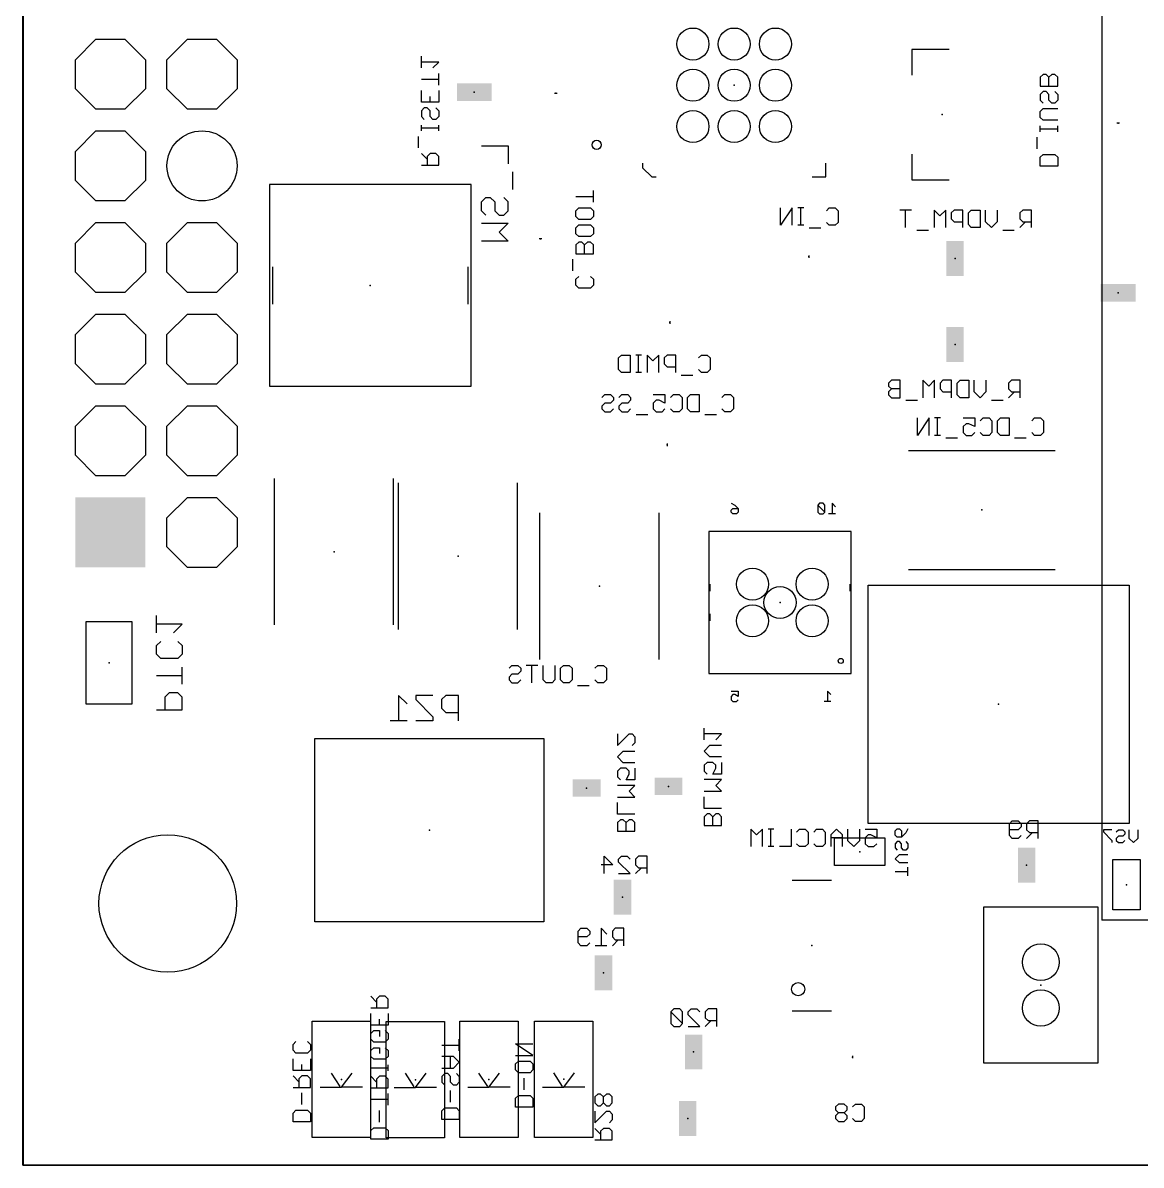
# Model space of a CAD drawing. Extents: x -57.1 to 14, y -1.3 to 47.3.
# Drawn here: x -57.15 to -32.75, y -1.27 to 23.66 of the extents above; entities that cross this region are included whole.
import ezdxf

# ---------------------------------------------------------------- set-up
doc = ezdxf.new("R2010")
doc.units = 0
for name, color, linetype in [('17', 82, 'CONTINUOUS'), ('20', 7, 'CONTINUOUS'), ('21', 53, 'CONTINUOUS'), ('22', 53, 'CONTINUOUS'), ('24', 7, 'CONTINUOUS'), ('26', 253, 'CONTINUOUS')]:
    doc.layers.add(name, color=color, linetype=linetype)

# ---------------------------------------------------------------- blocks, each defined once
blk = doc.blocks.new('RECT')
blk.add_solid([(-0.5, -0.5), (0.5, -0.5), (-0.5, 0.5), (0.5, 0.5)])
blk = doc.blocks.new('ROUNDP')
blk.add_circle((0, 0), 0.5)
blk = doc.blocks.new('OCTAGONP')
blk.add_lwpolyline([(-0.5, -0.2071), (-0.5, 0.2071), (-0.2071, 0.5), (0.2071, 0.5), (0.5, 0.2071), (0.5, -0.2071), (0.2071, -0.5), (-0.2071, -0.5)], close=True)
blk = doc.blocks.new('SQUAREP')
blk.add_solid([(-0.5, -0.5), (0.5, -0.5), (-0.5, 0.5), (0.5, 0.5)])

msp = doc.modelspace()

# ---------------------------------------------------------------- linework, layer by layer
at = {"layer": '20'}
for q in [(-57.15, 44.45), (13.97, -1.27)]:
    msp.add_line((-57.15, -1.27), q, dxfattribs=at)
for centre, radius in [((-53.99, 4.44), 1.5), ((-34.94, 3.16), 0.4), ((-34.94, 2.16), 0.4)]:
    msp.add_circle(centre, radius, dxfattribs=at)
at = {"layer": '21'}
for p, q in [((-57.14, 44.44), (-57.14, -1.26)), ((-33.61, 24.08), (-33.61, 4.08)), ((-17.61, 4.08), (-33.61, 4.08)), ((-57.14, -1.26), (13.96, -1.26))]:
    msp.add_line(p, q, dxfattribs=at)
at = {"layer": '22'}
for p, q in [((-36.9376, 23.0824), (-37.7504, 23.0824)), ((-37.7504, 23.0824), (-37.7504, 22.5236)), ((-45.5479, 22.13), (-45.4921, 22.13)), ((-33.2221, 21.47), (-33.2779, 21.47)), ((-37.7504, 20.7964), (-37.7504, 20.2376)), ((-43.63, 20.6), (-43.63, 20.5)), ((-43.63, 20.5), (-43.43, 20.3)), ((-39.63, 20.3), (-39.63, 20.6)), ((-43.43, 20.3), (-43.33, 20.3)), ((-39.93, 20.3), (-39.63, 20.3)), ((-37.7504, 20.2376), (-36.9376, 20.2376)), ((-45.8301, 18.951), (-45.8859, 18.951)), ((-40, 18.5879), (-40, 18.5321)), ((-51.7026, 18.3384), (-51.7026, 17.5256)), ((-47.4354, 17.5256), (-47.4354, 18.3384)), ((-43.034, 17.1519), (-43.034, 17.0961)), ((-43.09, 14.4779), (-43.09, 14.4221)), ((-37.83, 14.33), (-34.63, 14.33)), ((-51.66, 10.52), (-51.66, 13.72)), ((-49.06, 10.52), (-49.06, 13.72)), ((-48.955, 10.42), (-48.955, 13.62)), ((-46.355, 10.42), (-46.355, 13.62)), ((-45.87, 9.77), (-45.87, 12.97)), ((-43.27, 9.77), (-43.27, 12.97)), ((-42.18, 12.56), (-42.18, 9.46)), ((-39.08, 12.56), (-42.18, 12.56)), ((-39.08, 9.46), (-39.08, 12.56)), ((-37.83, 11.73), (-34.63, 11.73)), ((-42.155, 11.26), (-42.155, 11.41)), ((-39.105, 11.41), (-39.105, 11.26)), ((-38.71, 6.19), (-38.71, 11.39)), ((-38.71, 11.39), (-33.01, 11.39)), ((-33.01, 11.39), (-33.01, 6.19)), ((-54.2356, 10.3513), (-54.2356, 10.7242)), ((-42.155, 10.61), (-42.155, 10.76)), ((-55.77, 8.794), (-55.77, 10.594)), ((-55.77, 10.594), (-54.77, 10.594)), ((-54.77, 10.594), (-54.77, 8.794)), ((-53.6763, 10.5378), (-54.2356, 10.5378)), ((-53.8628, 10.3513), (-53.6763, 10.5378)), ((-54.2356, 10.0697), (-54.1424, 10.1629)), ((-54.2356, 9.8832), (-54.2356, 10.0697)), ((-53.7695, 10.1629), (-53.6763, 10.0697)), ((-53.6763, 10.0697), (-53.6763, 9.8832)), ((-54.1424, 9.79), (-54.2356, 9.8832)), ((-53.7695, 9.79), (-54.1424, 9.79)), ((-53.6763, 9.8832), (-53.7695, 9.79)), ((-53.6763, 9.2287), (-53.6763, 9.6016)), ((-54.2356, 9.4151), (-53.6763, 9.4151)), ((-42.18, 9.46), (-39.08, 9.46)), ((-53.956, 9.0403), (-54.0492, 8.947)), ((-53.7695, 9.0403), (-53.956, 9.0403)), ((-53.6763, 8.947), (-53.7695, 9.0403)), ((-48.765, 8.7973), (-48.9514, 8.9837)), ((-48.9514, 8.9837), (-48.9514, 8.4244)), ((-48.2037, 8.9837), (-48.5766, 8.9837)), ((-48.5766, 8.9837), (-48.5766, 8.8905)), ((-47.922, 8.9837), (-48.0153, 8.8905)), ((-47.6424, 8.9837), (-47.922, 8.9837)), ((-47.6424, 8.4244), (-47.6424, 8.9837)), ((-54.77, 8.794), (-55.77, 8.794)), ((-54.0492, 8.947), (-54.0492, 8.6674)), ((-53.6763, 8.6674), (-53.6763, 8.947)), ((-48.5766, 8.8905), (-48.2037, 8.5176)), ((-48.0153, 8.8905), (-48.0153, 8.704)), ((-54.2356, 8.6674), (-53.6763, 8.6674)), ((-48.2037, 8.5176), (-48.2037, 8.4244)), ((-48.0153, 8.704), (-47.922, 8.6108)), ((-47.922, 8.6108), (-47.6424, 8.6108)), ((-48.765, 8.4244), (-49.1379, 8.4244)), ((-48.2037, 8.4244), (-48.5766, 8.4244)), ((-50.781, 4.043), (-50.781, 8.043)), ((-50.781, 8.043), (-45.781, 8.043)), ((-45.781, 8.043), (-45.781, 4.043)), ((-33.01, 6.19), (-38.71, 6.19)), ((-39.442, 5.272), (-39.442, 5.872)), ((-39.442, 5.872), (-38.342, 5.872)), ((-38.342, 5.872), (-38.342, 5.272)), ((-38.342, 5.272), (-39.442, 5.272)), ((-33.37, 5.4), (-32.77, 5.4)), ((-33.37, 4.3), (-33.37, 5.4)), ((-32.77, 5.4), (-32.77, 4.3)), ((-39.5046, 4.9444), (-40.3634, 4.9444)), ((-33.69, 4.36), (-36.19, 4.36)), ((-36.19, 4.36), (-36.19, 0.96)), ((-33.69, 0.96), (-33.69, 4.36)), ((-32.77, 4.3), (-33.37, 4.3)), ((-45.781, 4.043), (-50.781, 4.043)), ((-40.3634, 2.0996), (-39.5046, 2.0996)), ((-50.835, -0.67), (-50.835, 1.87)), ((-50.835, 1.87), (-49.565, 1.87)), ((-49.565, 1.87), (-49.565, -0.67)), ((-49.22, -0.675), (-49.22, 1.865)), ((-49.22, 1.865), (-47.95, 1.865)), ((-47.95, 1.865), (-47.95, -0.675)), ((-47.616, -0.669), (-47.616, 1.871)), ((-47.616, 1.871), (-46.346, 1.871)), ((-46.346, 1.871), (-46.346, -0.669)), ((-45.985, -0.666), (-45.985, 1.874)), ((-45.985, 1.874), (-44.715, 1.874)), ((-44.715, 1.874), (-44.715, -0.666)), ((-39.05, 1.1179), (-39.05, 1.0621)), ((-36.19, 0.96), (-33.69, 0.96)), ((-50.2254, 0.4454), (-50.4184, 0.74)), ((-50.2, 0.43), (-49.9662, 0.74)), ((-48.6104, 0.4404), (-48.8034, 0.735)), ((-48.585, 0.425), (-48.3512, 0.735)), ((-47.0064, 0.4464), (-47.1994, 0.741)), ((-46.981, 0.431), (-46.7472, 0.741)), ((-45.3754, 0.4494), (-45.5684, 0.744)), ((-45.35, 0.434), (-45.1162, 0.744)), ((-50.66, 0.43), (-50.2, 0.43)), ((-49.74, 0.43), (-50.2, 0.43)), ((-49.045, 0.425), (-48.585, 0.425)), ((-48.125, 0.425), (-48.585, 0.425)), ((-47.441, 0.431), (-46.981, 0.431)), ((-46.521, 0.431), (-46.981, 0.431)), ((-45.81, 0.434), (-45.35, 0.434)), ((-44.89, 0.434), (-45.35, 0.434)), ((-49.565, -0.67), (-50.835, -0.67)), ((-47.95, -0.675), (-49.22, -0.675)), ((-46.346, -0.669), (-47.616, -0.669)), ((-44.715, -0.666), (-45.985, -0.666))]:
    msp.add_line(p, q, dxfattribs=at)
for centre, radius in [((-44.63, 21), 0.1), ((-39.305, 9.735), 0.0559), ((-40.234, 2.572), 0.1436)]:
    msp.add_circle(centre, radius, dxfattribs=at)
at = {"layer": '24'}
for p in [(-41.63, 22.3), (-47.3, 22.15), (-45.52, 22.13), (-37.09, 21.66), (-33.25, 21.47), (-45.858, 18.951), (-40, 18.56), (-36.81, 18.52), (-49.569, 17.932), (-33.25, 17.77), (-43.034, 17.124), (-36.81, 16.64), (-43.09, 14.45), (-36.23, 13.03), (-50.36, 12.12), (-47.655, 12.02), (-44.57, 11.37), (-40.63, 11.01), (-55.27, 9.694), (-35.86, 8.79), (-43.063, 6.996), (-44.851, 6.96), (-48.281, 6.043), (-38.892, 5.572), (-35.25, 5.28), (-33.07, 4.85), (-44.066, 4.578), (-39.934, 3.522), (-44.482, 2.927), (-34.94, 2.66), (-42.516, 1.2), (-39.05, 1.09), (-50.2, 0.6), (-48.585, 0.595), (-46.981, 0.601), (-45.35, 0.604), (-42.644, -0.25)]:
    msp.add_point(p, dxfattribs=at)
at = {"layer": '26'}
for p, q in [((-48.4557, 22.6775), (-48.4557, 22.9317)), ((-48.0744, 22.8046), (-48.4557, 22.8046)), ((-48.2015, 22.6775), (-48.0744, 22.8046)), ((-48.0744, 22.3033), (-48.0744, 22.5575)), ((-34.8887, 22.5382), (-34.9523, 22.4747)), ((-34.9523, 22.4747), (-34.9523, 22.284)), ((-34.8252, 22.5382), (-34.8887, 22.5382)), ((-34.7616, 22.4747), (-34.8252, 22.5382)), ((-34.6981, 22.5382), (-34.7616, 22.4747)), ((-34.7616, 22.284), (-34.7616, 22.4747)), ((-34.6345, 22.5382), (-34.6981, 22.5382)), ((-34.571, 22.4747), (-34.6345, 22.5382)), ((-34.571, 22.284), (-34.571, 22.4747)), ((-48.4557, 22.4304), (-48.0744, 22.4304)), ((-34.9523, 22.284), (-34.571, 22.284)), ((-48.4557, 21.9291), (-48.4557, 22.1833)), ((-48.265, 21.9291), (-48.265, 22.0562)), ((-48.0744, 22.1833), (-48.0744, 21.9291)), ((-34.8887, 22.164), (-34.9523, 22.1005)), ((-34.9523, 22.1005), (-34.9523, 21.9733)), ((-34.9523, 21.9733), (-34.8887, 21.9098)), ((-34.8252, 22.164), (-34.8887, 22.164)), ((-34.7616, 22.1005), (-34.8252, 22.164)), ((-34.7616, 21.9733), (-34.7616, 22.1005)), ((-34.6981, 21.9098), (-34.7616, 21.9733)), ((-34.6345, 22.164), (-34.571, 22.1005)), ((-34.571, 21.9733), (-34.6345, 21.9098)), ((-34.571, 22.1005), (-34.571, 21.9733)), ((-48.0744, 21.9291), (-48.4557, 21.9291)), ((-48.3921, 21.8091), (-48.4557, 21.7455)), ((-48.4557, 21.7455), (-48.4557, 21.6184)), ((-48.3286, 21.8091), (-48.3921, 21.8091)), ((-48.265, 21.7455), (-48.3286, 21.8091)), ((-48.265, 21.6184), (-48.265, 21.7455)), ((-48.1379, 21.8091), (-48.0744, 21.7455)), ((-48.0744, 21.7455), (-48.0744, 21.6184)), ((-34.9523, 21.7262), (-34.8887, 21.7898)), ((-34.9523, 21.5991), (-34.9523, 21.7262)), ((-34.8887, 21.7898), (-34.571, 21.7898)), ((-34.6345, 21.9098), (-34.6981, 21.9098)), ((-48.4557, 21.6184), (-48.3921, 21.5549)), ((-48.2015, 21.5549), (-48.265, 21.6184)), ((-48.1379, 21.5549), (-48.2015, 21.5549)), ((-48.0744, 21.6184), (-48.1379, 21.5549)), ((-34.8887, 21.5356), (-34.9523, 21.5991)), ((-34.571, 21.5356), (-34.8887, 21.5356)), ((-48.4557, 21.3054), (-48.4557, 21.4325)), ((-48.4557, 21.3689), (-48.0744, 21.3689)), ((-48.0744, 21.3054), (-48.0744, 21.4325)), ((-34.9523, 21.2861), (-34.9523, 21.4132)), ((-34.9523, 21.3497), (-34.571, 21.3497)), ((-34.571, 21.2861), (-34.571, 21.4132)), ((-48.5193, 20.9312), (-48.5193, 21.1854)), ((-47.1464, 20.9745), (-46.5617, 20.9745)), ((-46.5617, 20.9745), (-46.5617, 20.5847)), ((-35.0159, 20.9119), (-35.0159, 21.1661)), ((-48.3286, 20.6841), (-48.4557, 20.8112)), ((-48.265, 20.8112), (-48.3286, 20.7476)), ((-48.3286, 20.7476), (-48.3286, 20.557)), ((-48.1379, 20.8112), (-48.265, 20.8112)), ((-48.0744, 20.7476), (-48.1379, 20.8112)), ((-48.0744, 20.557), (-48.0744, 20.7476)), ((-34.9523, 20.7284), (-34.8887, 20.7919)), ((-34.9523, 20.5377), (-34.9523, 20.7284)), ((-34.8887, 20.7919), (-34.6345, 20.7919)), ((-34.6345, 20.7919), (-34.571, 20.7284)), ((-34.571, 20.7284), (-34.571, 20.5377)), ((-48.4557, 20.557), (-48.0744, 20.557)), ((-34.571, 20.5377), (-34.9523, 20.5377)), ((-46.4643, 20.4132), (-46.4643, 20.0234)), ((-47.369, 20.132), (-51.769, 20.132)), ((-51.769, 20.132), (-51.769, 15.732)), ((-47.369, 15.732), (-47.369, 20.132)), ((-44.702, 19.7457), (-44.702, 19.9999)), ((-47.1464, 19.7544), (-47.0489, 19.8519)), ((-47.1464, 19.5595), (-47.1464, 19.7544)), ((-47.0489, 19.8519), (-46.9515, 19.8519)), ((-46.9515, 19.8519), (-46.854, 19.7544)), ((-46.854, 19.7544), (-46.854, 19.5595)), ((-46.5617, 19.7544), (-46.6591, 19.8519)), ((-46.5617, 19.5595), (-46.5617, 19.7544)), ((-45.0833, 19.8728), (-44.702, 19.8728)), ((-47.0489, 19.4621), (-47.1464, 19.5595)), ((-46.854, 19.5595), (-46.7566, 19.4621)), ((-46.7566, 19.4621), (-46.6591, 19.4621)), ((-46.6591, 19.4621), (-46.5617, 19.5595)), ((-45.0833, 19.5622), (-45.0197, 19.6257)), ((-45.0833, 19.4351), (-45.0833, 19.5622)), ((-45.0197, 19.6257), (-44.7655, 19.6257)), ((-44.7655, 19.6257), (-44.702, 19.5622)), ((-44.702, 19.5622), (-44.702, 19.4351)), ((-40.3616, 19.626), (-40.6158, 19.2447)), ((-40.6158, 19.2447), (-40.6158, 19.626)), ((-40.3616, 19.2447), (-40.3616, 19.626)), ((-40.1121, 19.626), (-40.2392, 19.626)), ((-40.1757, 19.2447), (-40.1757, 19.626)), ((-39.6179, 19.5625), (-39.5544, 19.626)), ((-39.5544, 19.626), (-39.4273, 19.626)), ((-39.4273, 19.626), (-39.3637, 19.5625)), ((-39.3637, 19.5625), (-39.3637, 19.3083)), ((-37.7631, 19.576), (-38.0174, 19.576)), ((-37.8903, 19.1947), (-37.8903, 19.576)), ((-37.1418, 19.4489), (-37.2689, 19.576)), ((-37.2689, 19.576), (-37.2689, 19.1947)), ((-37.0147, 19.576), (-37.1418, 19.4489)), ((-37.0147, 19.1947), (-37.0147, 19.576)), ((-36.8312, 19.576), (-36.8947, 19.5125)), ((-36.8947, 19.5125), (-36.8947, 19.3854)), ((-36.6405, 19.576), (-36.8312, 19.576)), ((-36.6405, 19.1947), (-36.6405, 19.576)), ((-36.5205, 19.5125), (-36.457, 19.576)), ((-36.5205, 19.2583), (-36.5205, 19.5125)), ((-36.457, 19.576), (-36.2663, 19.576)), ((-36.2663, 19.576), (-36.2663, 19.1947)), ((-36.1463, 19.3218), (-36.1463, 19.576)), ((-35.8921, 19.576), (-35.8921, 19.3218)), ((-35.3344, 19.576), (-35.3979, 19.5125)), ((-35.3979, 19.5125), (-35.3979, 19.3854)), ((-35.1437, 19.576), (-35.3344, 19.576)), ((-35.1437, 19.1947), (-35.1437, 19.576)), ((-47.1464, 19.2906), (-46.5617, 19.2906)), ((-46.5617, 19.2906), (-46.7566, 19.0957)), ((-45.0197, 19.3715), (-45.0833, 19.4351)), ((-45.0833, 19.188), (-45.0197, 19.2515)), ((-44.7655, 19.3715), (-45.0197, 19.3715)), ((-45.0197, 19.2515), (-44.7655, 19.2515)), ((-44.702, 19.4351), (-44.7655, 19.3715)), ((-44.7655, 19.2515), (-44.702, 19.188)), ((-40.1121, 19.2447), (-40.2392, 19.2447)), ((-39.5544, 19.2447), (-39.6179, 19.3083)), ((-39.4273, 19.2447), (-39.5544, 19.2447)), ((-39.3637, 19.3083), (-39.4273, 19.2447)), ((-36.8947, 19.3854), (-36.8312, 19.3218)), ((-36.8312, 19.3218), (-36.6405, 19.3218)), ((-36.457, 19.1947), (-36.5205, 19.2583)), ((-36.0192, 19.1947), (-36.1463, 19.3218)), ((-35.8921, 19.3218), (-36.0192, 19.1947)), ((-35.3979, 19.3854), (-35.3344, 19.3218)), ((-35.2708, 19.3218), (-35.3979, 19.1947)), ((-35.3344, 19.3218), (-35.1437, 19.3218)), ((-46.7566, 19.0957), (-46.5617, 18.9008)), ((-45.0833, 19.0609), (-45.0833, 19.188)), ((-45.0197, 18.9973), (-45.0833, 19.0609)), ((-44.7655, 18.9973), (-45.0197, 18.9973)), ((-44.702, 19.0609), (-44.7655, 18.9973)), ((-44.702, 19.188), (-44.702, 19.0609)), ((-39.7379, 19.1811), (-39.9921, 19.1811)), ((-37.3889, 19.1311), (-37.6432, 19.1311)), ((-36.2663, 19.1947), (-36.457, 19.1947)), ((-35.5179, 19.1311), (-35.7721, 19.1311)), ((-46.5617, 18.9008), (-47.1464, 18.9008)), ((-45.0197, 18.8773), (-45.0833, 18.8138)), ((-45.0833, 18.8138), (-45.0833, 18.6231)), ((-44.9562, 18.8773), (-45.0197, 18.8773)), ((-44.8926, 18.8138), (-44.9562, 18.8773)), ((-44.8291, 18.8773), (-44.8926, 18.8138)), ((-44.8926, 18.6231), (-44.8926, 18.8138)), ((-44.7655, 18.8773), (-44.8291, 18.8773)), ((-44.702, 18.8138), (-44.7655, 18.8773)), ((-44.702, 18.6231), (-44.702, 18.8138)), ((-45.1469, 18.2489), (-45.1469, 18.5031)), ((-45.0833, 18.6231), (-44.702, 18.6231)), ((-45.0833, 18.0654), (-45.0197, 18.1289)), ((-45.0833, 17.9383), (-45.0833, 18.0654)), ((-44.7655, 18.1289), (-44.702, 18.0654)), ((-44.702, 18.0654), (-44.702, 17.9383)), ((-45.0197, 17.8747), (-45.0833, 17.9383)), ((-44.7655, 17.8747), (-45.0197, 17.8747)), ((-44.702, 17.9383), (-44.7655, 17.8747)), ((-44.1552, 16.3475), (-44.0917, 16.411)), ((-44.1552, 16.0933), (-44.1552, 16.3475)), ((-44.0917, 16.411), (-43.901, 16.411)), ((-43.901, 16.411), (-43.901, 16.0297)), ((-43.6515, 16.411), (-43.7786, 16.411)), ((-43.7151, 16.0297), (-43.7151, 16.411)), ((-43.4044, 16.2839), (-43.5315, 16.411)), ((-43.5315, 16.411), (-43.5315, 16.0297)), ((-43.2773, 16.411), (-43.4044, 16.2839)), ((-43.2773, 16.0297), (-43.2773, 16.411)), ((-43.0938, 16.411), (-43.1573, 16.3475)), ((-43.1573, 16.3475), (-43.1573, 16.2204)), ((-43.1573, 16.2204), (-43.0938, 16.1568)), ((-42.9031, 16.411), (-43.0938, 16.411)), ((-42.9031, 16.0297), (-42.9031, 16.411)), ((-42.4089, 16.3475), (-42.3454, 16.411)), ((-42.3454, 16.411), (-42.2183, 16.411)), ((-42.2183, 16.411), (-42.1547, 16.3475)), ((-42.1547, 16.3475), (-42.1547, 16.0933)), ((-44.0917, 16.0297), (-44.1552, 16.0933)), ((-43.901, 16.0297), (-44.0917, 16.0297)), ((-43.6515, 16.0297), (-43.7786, 16.0297)), ((-43.0938, 16.1568), (-42.9031, 16.1568)), ((-42.5289, 15.9661), (-42.7831, 15.9661)), ((-42.3454, 16.0297), (-42.4089, 16.0933)), ((-42.2183, 16.0297), (-42.3454, 16.0297)), ((-42.1547, 16.0933), (-42.2183, 16.0297)), ((-51.769, 15.732), (-47.369, 15.732)), ((-38.1981, 15.8616), (-38.2617, 15.7981)), ((-38.2617, 15.7981), (-38.2617, 15.7345)), ((-38.2617, 15.7345), (-38.1981, 15.671)), ((-38.0075, 15.8616), (-38.1981, 15.8616)), ((-38.0075, 15.4803), (-38.0075, 15.8616)), ((-37.3862, 15.7345), (-37.5133, 15.8616)), ((-37.5133, 15.8616), (-37.5133, 15.4803)), ((-37.2591, 15.8616), (-37.3862, 15.7345)), ((-37.2591, 15.4803), (-37.2591, 15.8616)), ((-37.0755, 15.8616), (-37.1391, 15.7981)), ((-37.1391, 15.7981), (-37.1391, 15.671)), ((-36.8849, 15.8616), (-37.0755, 15.8616)), ((-36.8849, 15.4803), (-36.8849, 15.8616)), ((-36.7649, 15.7981), (-36.7013, 15.8616)), ((-36.7649, 15.5439), (-36.7649, 15.7981)), ((-36.7013, 15.8616), (-36.5107, 15.8616)), ((-36.5107, 15.8616), (-36.5107, 15.4803)), ((-36.3907, 15.6074), (-36.3907, 15.8616)), ((-36.1365, 15.8616), (-36.1365, 15.6074)), ((-35.5787, 15.8616), (-35.6423, 15.7981)), ((-35.6423, 15.7981), (-35.6423, 15.671)), ((-35.388, 15.8616), (-35.5787, 15.8616)), ((-35.388, 15.4803), (-35.388, 15.8616)), ((-44.5174, 15.4885), (-44.4538, 15.552)), ((-44.4538, 15.552), (-44.3267, 15.552)), ((-44.3267, 15.552), (-44.2631, 15.4885)), ((-44.2631, 15.4885), (-44.2631, 15.4249)), ((-44.1432, 15.4885), (-44.0796, 15.552)), ((-44.0796, 15.552), (-43.9525, 15.552)), ((-43.9525, 15.552), (-43.8889, 15.4885)), ((-43.8889, 15.4885), (-43.8889, 15.4249)), ((-43.3947, 15.552), (-43.1405, 15.552)), ((-43.1405, 15.552), (-43.1405, 15.3614)), ((-43.0205, 15.4885), (-42.957, 15.552)), ((-42.957, 15.552), (-42.8299, 15.552)), ((-42.8299, 15.552), (-42.7663, 15.4885)), ((-42.7663, 15.4885), (-42.7663, 15.2343)), ((-42.6463, 15.4885), (-42.5828, 15.552)), ((-42.6463, 15.2343), (-42.6463, 15.4885)), ((-42.5828, 15.552), (-42.3921, 15.552)), ((-42.3921, 15.552), (-42.3921, 15.1707)), ((-41.8979, 15.4885), (-41.8344, 15.552)), ((-41.8344, 15.552), (-41.7073, 15.552)), ((-41.7073, 15.552), (-41.6437, 15.4885)), ((-41.6437, 15.4885), (-41.6437, 15.2343)), ((-38.1981, 15.671), (-38.2617, 15.6074)), ((-38.2617, 15.6074), (-38.2617, 15.5439)), ((-38.2617, 15.5439), (-38.1981, 15.4803)), ((-38.0075, 15.671), (-38.1981, 15.671)), ((-38.1981, 15.4803), (-38.0075, 15.4803)), ((-37.1391, 15.671), (-37.0755, 15.6074)), ((-37.0755, 15.6074), (-36.8849, 15.6074)), ((-36.7013, 15.4803), (-36.7649, 15.5439)), ((-36.5107, 15.4803), (-36.7013, 15.4803)), ((-36.2636, 15.4803), (-36.3907, 15.6074)), ((-36.1365, 15.6074), (-36.2636, 15.4803)), ((-35.6423, 15.671), (-35.5787, 15.6074)), ((-35.5151, 15.6074), (-35.6423, 15.4803)), ((-35.5787, 15.6074), (-35.388, 15.6074)), ((-44.4538, 15.3614), (-44.5174, 15.2978)), ((-44.5174, 15.2978), (-44.5174, 15.2343)), ((-44.5174, 15.2343), (-44.4538, 15.1707)), ((-44.3267, 15.3614), (-44.4538, 15.3614)), ((-44.2631, 15.4249), (-44.3267, 15.3614)), ((-44.3267, 15.1707), (-44.2631, 15.2343)), ((-44.0796, 15.3614), (-44.1432, 15.2978)), ((-44.1432, 15.2978), (-44.1432, 15.2343)), ((-44.1432, 15.2343), (-44.0796, 15.1707)), ((-43.9525, 15.3614), (-44.0796, 15.3614)), ((-43.8889, 15.4249), (-43.9525, 15.3614)), ((-43.9525, 15.1707), (-43.8889, 15.2343)), ((-43.3312, 15.4249), (-43.3947, 15.3614)), ((-43.3947, 15.3614), (-43.3947, 15.2343)), ((-43.3947, 15.2343), (-43.3312, 15.1707)), ((-43.2676, 15.4249), (-43.3312, 15.4249)), ((-43.1405, 15.3614), (-43.2676, 15.4249)), ((-43.2041, 15.1707), (-43.1405, 15.2343)), ((-42.957, 15.1707), (-43.0205, 15.2343)), ((-42.7663, 15.2343), (-42.8299, 15.1707)), ((-42.5828, 15.1707), (-42.6463, 15.2343)), ((-41.8344, 15.1707), (-41.8979, 15.2343)), ((-41.6437, 15.2343), (-41.7073, 15.1707)), ((-37.6333, 15.4167), (-37.8875, 15.4167)), ((-35.7622, 15.4167), (-36.0165, 15.4167)), ((-44.4538, 15.1707), (-44.3267, 15.1707)), ((-44.0796, 15.1707), (-43.9525, 15.1707)), ((-43.5147, 15.1071), (-43.7689, 15.1071)), ((-43.3312, 15.1707), (-43.2041, 15.1707)), ((-42.8299, 15.1707), (-42.957, 15.1707)), ((-42.3921, 15.1707), (-42.5828, 15.1707)), ((-42.0179, 15.1071), (-42.2721, 15.1071)), ((-41.7073, 15.1707), (-41.8344, 15.1707)), ((-37.3785, 15.0396), (-37.6327, 14.6583)), ((-37.6327, 14.6583), (-37.6327, 15.0396)), ((-37.3785, 14.6583), (-37.3785, 15.0396)), ((-37.129, 15.0396), (-37.2561, 15.0396)), ((-37.1926, 14.6583), (-37.1926, 15.0396)), ((-36.6348, 15.0396), (-36.3806, 15.0396)), ((-36.3806, 15.0396), (-36.3806, 14.849)), ((-36.2606, 14.9761), (-36.1971, 15.0396)), ((-36.1971, 15.0396), (-36.0699, 15.0396)), ((-36.0699, 15.0396), (-36.0064, 14.9761)), ((-36.0064, 14.9761), (-36.0064, 14.7219)), ((-35.8864, 14.9761), (-35.8229, 15.0396)), ((-35.8864, 14.7219), (-35.8864, 14.9761)), ((-35.8229, 15.0396), (-35.6322, 15.0396)), ((-35.6322, 15.0396), (-35.6322, 14.6583)), ((-35.138, 14.9761), (-35.0744, 15.0396)), ((-35.0744, 15.0396), (-34.9473, 15.0396)), ((-34.9473, 15.0396), (-34.8838, 14.9761)), ((-34.8838, 14.9761), (-34.8838, 14.7219)), ((-36.5713, 14.9125), (-36.6348, 14.849)), ((-36.6348, 14.849), (-36.6348, 14.7219)), ((-36.6348, 14.7219), (-36.5713, 14.6583)), ((-36.5077, 14.9125), (-36.5713, 14.9125)), ((-36.3806, 14.849), (-36.5077, 14.9125)), ((-36.4442, 14.6583), (-36.3806, 14.7219)), ((-36.1971, 14.6583), (-36.2606, 14.7219)), ((-36.0064, 14.7219), (-36.0699, 14.6583)), ((-35.8229, 14.6583), (-35.8864, 14.7219)), ((-35.0744, 14.6583), (-35.138, 14.7219)), ((-34.8838, 14.7219), (-34.9473, 14.6583)), ((-37.129, 14.6583), (-37.2561, 14.6583)), ((-36.7548, 14.5947), (-37.009, 14.5947)), ((-36.5713, 14.6583), (-36.4442, 14.6583)), ((-36.0699, 14.6583), (-36.1971, 14.6583)), ((-35.6322, 14.6583), (-35.8229, 14.6583)), ((-35.258, 14.5947), (-35.5122, 14.5947)), ((-34.9473, 14.6583), (-35.0744, 14.6583)), ((-41.6952, 13.1765), (-41.619, 13.1384)), ((-41.6952, 13.024), (-41.6571, 13.0621)), ((-41.6952, 12.9858), (-41.6952, 13.024)), ((-41.6571, 12.9477), (-41.6952, 12.9858)), ((-41.6571, 13.0621), (-41.5427, 13.0621)), ((-41.619, 13.1384), (-41.5427, 13.0621)), ((-41.5427, 12.9858), (-41.5808, 12.9477)), ((-41.5427, 13.0621), (-41.5427, 12.9858)), ((-39.766, 13.1765), (-39.8041, 13.1384)), ((-39.8041, 13.1384), (-39.8041, 12.9858)), ((-39.6516, 12.9858), (-39.8041, 13.1384)), ((-39.8041, 12.9858), (-39.766, 12.9477)), ((-39.6897, 13.1765), (-39.766, 13.1765)), ((-39.6516, 13.1384), (-39.6897, 13.1765)), ((-39.6897, 12.9477), (-39.6516, 12.9858)), ((-39.6516, 12.9858), (-39.6516, 13.1384)), ((-39.4177, 13.1002), (-39.494, 13.1765)), ((-39.494, 13.1765), (-39.494, 12.9477)), ((-41.5808, 12.9477), (-41.6571, 12.9477)), ((-39.766, 12.9477), (-39.6897, 12.9477)), ((-39.4177, 12.9477), (-39.5702, 12.9477)), ((-46.5427, 9.5741), (-46.4791, 9.6376)), ((-46.4791, 9.6376), (-46.352, 9.6376)), ((-46.352, 9.6376), (-46.2885, 9.5741)), ((-46.2885, 9.5105), (-46.352, 9.447)), ((-46.2885, 9.5741), (-46.2885, 9.5105)), ((-45.9143, 9.6376), (-46.1685, 9.6376)), ((-46.0414, 9.2563), (-46.0414, 9.6376)), ((-45.7943, 9.3199), (-45.7943, 9.6376)), ((-45.5401, 9.6376), (-45.5401, 9.3199)), ((-45.4201, 9.5741), (-45.3565, 9.6376)), ((-45.4201, 9.3199), (-45.4201, 9.5741)), ((-45.3565, 9.6376), (-45.2294, 9.6376)), ((-45.2294, 9.6376), (-45.1659, 9.5741)), ((-45.1659, 9.5741), (-45.1659, 9.3199)), ((-44.6717, 9.5741), (-44.6081, 9.6376)), ((-44.6081, 9.6376), (-44.481, 9.6376)), ((-44.481, 9.6376), (-44.4175, 9.5741)), ((-44.4175, 9.5741), (-44.4175, 9.3199)), ((-46.4791, 9.447), (-46.5427, 9.3834)), ((-46.5427, 9.3834), (-46.5427, 9.3199)), ((-46.5427, 9.3199), (-46.4791, 9.2563)), ((-46.352, 9.447), (-46.4791, 9.447)), ((-46.4791, 9.2563), (-46.352, 9.2563)), ((-46.352, 9.2563), (-46.2885, 9.3199)), ((-45.7307, 9.2563), (-45.7943, 9.3199)), ((-45.6036, 9.2563), (-45.7307, 9.2563)), ((-45.5401, 9.3199), (-45.6036, 9.2563)), ((-45.3565, 9.2563), (-45.4201, 9.3199)), ((-45.2294, 9.2563), (-45.3565, 9.2563)), ((-45.1659, 9.3199), (-45.2294, 9.2563)), ((-44.6081, 9.2563), (-44.6717, 9.3199)), ((-44.481, 9.2563), (-44.6081, 9.2563)), ((-44.4175, 9.3199), (-44.481, 9.2563)), ((-44.7917, 9.1927), (-45.0459, 9.1927)), ((-41.6952, 9.0765), (-41.5427, 9.0765)), ((-41.6571, 9.0002), (-41.6952, 8.9621)), ((-41.619, 9.0002), (-41.6571, 9.0002)), ((-41.5427, 8.9621), (-41.619, 9.0002)), ((-41.5427, 9.0765), (-41.5427, 8.9621)), ((-39.5177, 9.0002), (-39.594, 9.0765)), ((-39.594, 9.0765), (-39.594, 8.8477)), ((-41.6952, 8.9621), (-41.6952, 8.8858)), ((-41.6952, 8.8858), (-41.6571, 8.8477)), ((-41.6571, 8.8477), (-41.5808, 8.8477)), ((-41.5808, 8.8477), (-41.5427, 8.8858)), ((-39.5177, 8.8477), (-39.6702, 8.8477)), ((-42.2857, 8.0145), (-42.2857, 8.2687)), ((-44.1767, 8.1417), (-44.1767, 7.8875)), ((-44.1767, 7.8875), (-43.9225, 8.1417)), ((-43.9225, 8.1417), (-43.8589, 8.1417)), ((-43.8589, 8.1417), (-43.7954, 8.0781)), ((-43.7954, 8.0781), (-43.7954, 7.951)), ((-41.9044, 8.1416), (-42.2857, 8.1416)), ((-42.0315, 8.0145), (-41.9044, 8.1416)), ((-44.1767, 7.6404), (-44.0496, 7.7675)), ((-44.0496, 7.7675), (-43.7954, 7.7675)), ((-43.7954, 7.951), (-43.8589, 7.8875)), ((-42.2857, 7.7674), (-42.1586, 7.8945)), ((-42.1586, 7.6403), (-42.2857, 7.7674)), ((-42.1586, 7.8945), (-41.9044, 7.8945)), ((-44.0496, 7.5133), (-44.1767, 7.6404)), ((-43.7954, 7.5133), (-44.0496, 7.5133)), ((-42.2221, 7.5203), (-42.2857, 7.4567)), ((-42.095, 7.5203), (-42.2221, 7.5203)), ((-41.9044, 7.6403), (-42.1586, 7.6403)), ((-42.0315, 7.4567), (-42.095, 7.5203)), ((-41.9044, 7.5203), (-41.9044, 7.2661)), ((-44.1131, 7.3933), (-44.1767, 7.3297)), ((-44.1767, 7.3297), (-44.1767, 7.2026)), ((-43.986, 7.3933), (-44.1131, 7.3933)), ((-43.9225, 7.3297), (-43.986, 7.3933)), ((-43.986, 7.1391), (-43.9225, 7.2662)), ((-43.9225, 7.2662), (-43.9225, 7.3297)), ((-43.7954, 7.3933), (-43.7954, 7.1391)), ((-42.2857, 7.4567), (-42.2857, 7.3296)), ((-42.2857, 7.3296), (-42.2221, 7.2661)), ((-42.095, 7.2661), (-42.0315, 7.3932)), ((-41.9044, 7.2661), (-42.095, 7.2661)), ((-42.0315, 7.3932), (-42.0315, 7.4567)), ((-44.1767, 7.2026), (-44.1131, 7.1391)), ((-43.7954, 7.0191), (-44.1767, 7.0191)), ((-43.7954, 7.1391), (-43.986, 7.1391)), ((-43.9225, 6.892), (-43.7954, 7.0191)), ((-41.9044, 7.1461), (-42.2857, 7.1461)), ((-42.0315, 7.019), (-41.9044, 7.1461)), ((-41.9044, 6.8919), (-42.0315, 7.019)), ((-44.1767, 6.7649), (-43.7954, 6.7649)), ((-43.7954, 6.7649), (-43.9225, 6.892)), ((-42.2857, 6.8919), (-41.9044, 6.8919)), ((-42.2857, 6.5177), (-42.2857, 6.7719)), ((-44.1767, 6.3907), (-44.1767, 6.6449)), ((-41.9044, 6.5177), (-42.2857, 6.5177)), ((-43.7954, 6.3907), (-44.1767, 6.3907)), ((-44.1131, 6.2707), (-44.1767, 6.2071)), ((-44.0496, 6.2707), (-44.1131, 6.2707)), ((-43.986, 6.2071), (-44.0496, 6.2707)), ((-43.9225, 6.2707), (-43.986, 6.2071)), ((-43.8589, 6.2707), (-43.9225, 6.2707)), ((-43.7954, 6.2071), (-43.8589, 6.2707)), ((-42.2221, 6.3977), (-42.2857, 6.3341)), ((-42.2857, 6.3341), (-42.2857, 6.1435)), ((-42.1586, 6.3977), (-42.2221, 6.3977)), ((-42.095, 6.3341), (-42.1586, 6.3977)), ((-42.0315, 6.3977), (-42.095, 6.3341)), ((-42.095, 6.1435), (-42.095, 6.3341)), ((-41.9679, 6.3977), (-42.0315, 6.3977)), ((-41.9044, 6.3341), (-41.9679, 6.3977)), ((-41.9044, 6.1435), (-41.9044, 6.3341)), ((-35.6261, 6.1785), (-35.5626, 6.242)), ((-35.5626, 6.242), (-35.4355, 6.242)), ((-35.4355, 6.242), (-35.3719, 6.1785)), ((-35.1884, 6.242), (-35.2519, 6.1785)), ((-34.9977, 6.242), (-35.1884, 6.242)), ((-34.9977, 5.8607), (-34.9977, 6.242)), ((-44.1767, 6.2071), (-44.1767, 6.0165)), ((-44.1767, 6.0165), (-43.7954, 6.0165)), ((-43.986, 6.0165), (-43.986, 6.2071)), ((-43.7954, 6.0165), (-43.7954, 6.2071)), ((-42.2857, 6.1435), (-41.9044, 6.1435)), ((-41.1405, 5.9369), (-41.2676, 6.064)), ((-41.2676, 6.064), (-41.2676, 5.6827)), ((-41.0134, 6.064), (-41.1405, 5.9369)), ((-41.0134, 5.6827), (-41.0134, 6.064)), ((-40.7639, 6.064), (-40.891, 6.064)), ((-40.8275, 5.6827), (-40.8275, 6.064)), ((-40.3897, 6.064), (-40.3897, 5.6827)), ((-40.2697, 6.0005), (-40.2062, 6.064)), ((-40.2062, 6.064), (-40.0791, 6.064)), ((-40.0791, 6.064), (-40.0155, 6.0005)), ((-40.0155, 6.0005), (-40.0155, 5.7463)), ((-39.8955, 6.0005), (-39.832, 6.064)), ((-39.832, 6.064), (-39.7049, 6.064)), ((-39.7049, 6.064), (-39.6413, 6.0005)), ((-39.6413, 6.0005), (-39.6413, 5.7463)), ((-39.3942, 6.064), (-39.5213, 5.9369)), ((-39.2671, 5.9369), (-39.3942, 6.064)), ((-39.1471, 5.8098), (-39.1471, 6.064)), ((-38.8929, 6.064), (-38.8929, 5.8098)), ((-38.7729, 6.064), (-38.5187, 6.064)), ((-38.5187, 6.064), (-38.5187, 5.8734)), ((-38.1193, 6.0265), (-38.0727, 6.0731)), ((-38.1193, 5.9333), (-38.1193, 6.0265)), ((-38.0727, 6.0731), (-38.0261, 6.0731)), ((-38.0261, 6.0731), (-37.9795, 6.0265)), ((-37.9795, 6.0265), (-37.9795, 5.8867)), ((-37.8397, 6.0731), (-37.8863, 5.9799)), ((-35.6261, 5.9243), (-35.6261, 6.1785)), ((-35.4355, 6.0514), (-35.6261, 6.0514)), ((-35.3719, 6.1149), (-35.4355, 6.0514)), ((-35.3719, 6.1785), (-35.3719, 6.1149)), ((-35.2519, 6.1785), (-35.2519, 6.0514)), ((-35.2519, 6.0514), (-35.1884, 5.9878)), ((-35.1248, 5.9878), (-35.2519, 5.8607)), ((-35.1884, 5.9878), (-34.9977, 5.9878)), ((-33.387, 6.0485), (-33.5735, 6.0485)), ((-33.5735, 6.0485), (-33.5735, 6.0019)), ((-33.5735, 6.0019), (-33.387, 5.8155)), ((-33.2928, 6.0019), (-33.2462, 6.0485)), ((-33.2462, 6.0485), (-33.153, 6.0485)), ((-33.153, 6.0485), (-33.1064, 6.0019)), ((-33.1064, 6.0019), (-33.1064, 5.9553)), ((-33.0122, 5.8621), (-33.0122, 6.0485)), ((-32.8257, 6.0485), (-32.8257, 5.8621)), ((-40.2062, 5.6827), (-40.2697, 5.7463)), ((-40.0155, 5.7463), (-40.0791, 5.6827)), ((-39.832, 5.6827), (-39.8955, 5.7463)), ((-39.6413, 5.7463), (-39.7049, 5.6827)), ((-39.5213, 5.9369), (-39.5213, 5.6827)), ((-39.2671, 5.8734), (-39.5213, 5.8734)), ((-39.2671, 5.6827), (-39.2671, 5.9369)), ((-39.02, 5.6827), (-39.1471, 5.8098)), ((-38.8929, 5.8098), (-39.02, 5.6827)), ((-38.7094, 5.9369), (-38.7729, 5.8734)), ((-38.7729, 5.8734), (-38.7729, 5.7463)), ((-38.7729, 5.7463), (-38.7094, 5.6827)), ((-38.6458, 5.9369), (-38.7094, 5.9369)), ((-38.5187, 5.8734), (-38.6458, 5.9369)), ((-38.5823, 5.6827), (-38.5187, 5.7463)), ((-38.0727, 5.8867), (-38.1193, 5.9333)), ((-38.0727, 5.7924), (-38.1193, 5.7458)), ((-38.1193, 5.7458), (-38.1193, 5.6526)), ((-37.9795, 5.8867), (-38.0727, 5.8867)), ((-38.0261, 5.7924), (-38.0727, 5.7924)), ((-37.9795, 5.7458), (-38.0261, 5.7924)), ((-37.8863, 5.9799), (-37.9795, 5.8867)), ((-37.9795, 5.6526), (-37.9795, 5.7458)), ((-37.8863, 5.7924), (-37.8397, 5.7458)), ((-37.8397, 5.7458), (-37.8397, 5.6526)), ((-35.5626, 5.8607), (-35.6261, 5.9243)), ((-35.4355, 5.8607), (-35.5626, 5.8607)), ((-35.3719, 5.9243), (-35.4355, 5.8607)), ((-33.387, 5.8155), (-33.387, 5.7689)), ((-33.2462, 5.9087), (-33.2928, 5.8621)), ((-33.2928, 5.8621), (-33.2928, 5.8155)), ((-33.2928, 5.8155), (-33.2462, 5.7689)), ((-33.153, 5.9087), (-33.2462, 5.9087)), ((-33.2462, 5.7689), (-33.153, 5.7689)), ((-33.1064, 5.9553), (-33.153, 5.9087)), ((-33.153, 5.7689), (-33.1064, 5.8155)), ((-32.9189, 5.7689), (-33.0122, 5.8621)), ((-32.8257, 5.8621), (-32.9189, 5.7689)), ((-40.7639, 5.6827), (-40.891, 5.6827)), ((-40.3897, 5.6827), (-40.6439, 5.6827)), ((-40.0791, 5.6827), (-40.2062, 5.6827)), ((-39.7049, 5.6827), (-39.832, 5.6827)), ((-38.7094, 5.6827), (-38.5823, 5.6827)), ((-38.1193, 5.6526), (-38.0727, 5.606)), ((-38.1193, 5.4186), (-38.0261, 5.5118)), ((-38.0261, 5.5118), (-37.8397, 5.5118)), ((-37.9329, 5.606), (-37.9795, 5.6526)), ((-37.8863, 5.606), (-37.9329, 5.606)), ((-37.8397, 5.6526), (-37.8863, 5.606)), ((-44.2755, 5.283), (-44.5297, 5.283)), ((-44.4662, 5.0923), (-44.4662, 5.4736)), ((-44.4662, 5.4736), (-44.2755, 5.283)), ((-44.1555, 5.4101), (-44.0919, 5.4736)), ((-44.1555, 5.3465), (-44.1555, 5.4101)), ((-43.9013, 5.0923), (-44.1555, 5.3465)), ((-44.0919, 5.4736), (-43.9648, 5.4736)), ((-43.9648, 5.4736), (-43.9013, 5.4101)), ((-43.7177, 5.4736), (-43.7813, 5.4101)), ((-43.7813, 5.4101), (-43.7813, 5.283)), ((-43.7813, 5.283), (-43.7177, 5.2194)), ((-43.5271, 5.4736), (-43.7177, 5.4736)), ((-43.5271, 5.0923), (-43.5271, 5.4736)), ((-38.0261, 5.3254), (-38.1193, 5.4186)), ((-37.8397, 5.3254), (-38.0261, 5.3254)), ((-44.1555, 5.0923), (-43.9013, 5.0923)), ((-43.6542, 5.2194), (-43.7813, 5.0923)), ((-43.7177, 5.2194), (-43.5271, 5.2194)), ((-38.1193, 5.1379), (-37.8397, 5.1379)), ((-37.8397, 5.0447), (-37.8397, 5.2311)), ((-45.0367, 3.8381), (-44.9732, 3.9016)), ((-45.0367, 3.5839), (-45.0367, 3.8381)), ((-44.9732, 3.9016), (-44.846, 3.9016)), ((-44.846, 3.9016), (-44.7825, 3.8381)), ((-44.7825, 3.7745), (-44.846, 3.711)), ((-44.7825, 3.8381), (-44.7825, 3.7745)), ((-44.4083, 3.7745), (-44.5354, 3.9016)), ((-44.5354, 3.9016), (-44.5354, 3.5203)), ((-44.2247, 3.9016), (-44.2883, 3.8381)), ((-44.2883, 3.8381), (-44.2883, 3.711)), ((-44.0341, 3.9016), (-44.2247, 3.9016)), ((-44.0341, 3.5203), (-44.0341, 3.9016)), ((-44.846, 3.711), (-45.0367, 3.711)), ((-44.9732, 3.5203), (-45.0367, 3.5839)), ((-44.846, 3.5203), (-44.9732, 3.5203)), ((-44.7825, 3.5839), (-44.846, 3.5203)), ((-44.4083, 3.5203), (-44.6625, 3.5203)), ((-44.2883, 3.711), (-44.2247, 3.6474)), ((-44.1612, 3.6474), (-44.2883, 3.5203)), ((-44.2247, 3.6474), (-44.0341, 3.6474)), ((-49.4321, 2.2896), (-49.5592, 2.4167)), ((-49.3685, 2.4167), (-49.4321, 2.3531)), ((-49.4321, 2.3531), (-49.4321, 2.1625)), ((-49.2414, 2.4167), (-49.3685, 2.4167)), ((-49.1779, 2.3531), (-49.2414, 2.4167)), ((-49.1779, 2.1625), (-49.1779, 2.3531)), ((-49.5592, 2.1625), (-49.1779, 2.1625)), ((-49.5592, 1.7883), (-49.5592, 2.0425)), ((-49.1779, 2.0425), (-49.1779, 1.7883)), ((-42.9452, 2.1396), (-43.0087, 2.0761)), ((-43.0087, 2.0761), (-43.0087, 1.8219)), ((-42.7545, 1.8219), (-43.0087, 2.0761)), ((-42.818, 2.1396), (-42.9452, 2.1396)), ((-42.7545, 2.0761), (-42.818, 2.1396)), ((-42.7545, 1.8219), (-42.7545, 2.0761)), ((-42.6345, 2.0761), (-42.5709, 2.1396)), ((-42.6345, 2.0125), (-42.6345, 2.0761)), ((-42.3803, 1.7583), (-42.6345, 2.0125)), ((-42.5709, 2.1396), (-42.4438, 2.1396)), ((-42.4438, 2.1396), (-42.3803, 2.0761)), ((-42.1967, 2.1396), (-42.2603, 2.0761)), ((-42.2603, 2.0761), (-42.2603, 1.949)), ((-42.0061, 2.1396), (-42.1967, 2.1396)), ((-42.0061, 1.7583), (-42.0061, 2.1396)), ((-49.1779, 1.7883), (-49.5592, 1.7883)), ((-49.3685, 1.7883), (-49.3685, 1.9154)), ((-43.0087, 1.8219), (-42.9452, 1.7583)), ((-42.9452, 1.7583), (-42.818, 1.7583)), ((-42.818, 1.7583), (-42.7545, 1.8219)), ((-42.6345, 1.7583), (-42.3803, 1.7583)), ((-42.2603, 1.949), (-42.1967, 1.8854)), ((-42.1332, 1.8854), (-42.2603, 1.7583)), ((-42.1967, 1.8854), (-42.0061, 1.8854)), ((-49.5592, 1.6047), (-49.4956, 1.6683)), ((-49.5592, 1.4776), (-49.5592, 1.6047)), ((-49.4956, 1.6683), (-49.3685, 1.6683)), ((-49.3685, 1.6683), (-49.3685, 1.5412)), ((-49.2414, 1.6683), (-49.1779, 1.6047)), ((-49.1779, 1.6047), (-49.1779, 1.4776)), ((-51.2552, 1.3641), (-51.1916, 1.4277)), ((-51.2552, 1.237), (-51.2552, 1.3641)), ((-50.9374, 1.4277), (-50.8739, 1.3641)), ((-50.8739, 1.3641), (-50.8739, 1.237)), ((-49.4956, 1.4141), (-49.5592, 1.4776)), ((-49.5592, 1.2305), (-49.4956, 1.2941)), ((-49.2414, 1.4141), (-49.4956, 1.4141)), ((-49.4956, 1.2941), (-49.3685, 1.2941)), ((-49.3685, 1.2941), (-49.3685, 1.167)), ((-49.1779, 1.4776), (-49.2414, 1.4141)), ((-49.2414, 1.2941), (-49.1779, 1.2305)), ((-48.0082, 1.3516), (-47.6269, 1.3516)), ((-47.6269, 1.2245), (-47.6269, 1.4787)), ((-46.0209, 1.1215), (-46.4022, 1.3757)), ((-46.4022, 1.3757), (-46.0209, 1.3757)), ((-51.1916, 1.1735), (-51.2552, 1.237)), ((-51.2552, 0.7993), (-51.2552, 1.0535)), ((-50.9374, 1.1735), (-51.1916, 1.1735)), ((-50.8739, 1.237), (-50.9374, 1.1735)), ((-50.8739, 1.0535), (-50.8739, 0.7993)), ((-49.5592, 1.1034), (-49.5592, 1.2305)), ((-49.4956, 1.0399), (-49.5592, 1.1034)), ((-49.2414, 1.0399), (-49.4956, 1.0399)), ((-49.1779, 1.1034), (-49.2414, 1.0399)), ((-49.1779, 1.2305), (-49.1779, 1.1034)), ((-47.754, 1.1045), (-48.0082, 1.1045)), ((-47.8175, 0.8503), (-47.8175, 1.1045)), ((-47.6269, 0.9774), (-47.754, 1.1045)), ((-46.4022, 1.1215), (-46.0209, 1.1215)), ((-46.4022, 0.9379), (-46.3386, 1.0015)), ((-46.3386, 1.0015), (-46.0844, 1.0015)), ((-46.0844, 1.0015), (-46.0209, 0.9379)), ((-50.8739, 0.7993), (-51.2552, 0.7993)), ((-51.0645, 0.7993), (-51.0645, 0.9264)), ((-49.5592, 0.7904), (-49.5592, 0.9175)), ((-49.5592, 0.8539), (-49.1779, 0.8539)), ((-49.1779, 0.7904), (-49.1779, 0.9175)), ((-48.0082, 0.8503), (-47.754, 0.8503)), ((-47.754, 0.8503), (-47.6269, 0.9774)), ((-46.4022, 0.8108), (-46.4022, 0.9379)), ((-46.3386, 0.7473), (-46.4022, 0.8108)), ((-46.0209, 0.8108), (-46.0844, 0.7473)), ((-46.0209, 0.9379), (-46.0209, 0.8108)), ((-51.1281, 0.5522), (-51.2552, 0.6793)), ((-51.0645, 0.6793), (-51.1281, 0.6157)), ((-51.1281, 0.6157), (-51.1281, 0.4251)), ((-50.9374, 0.6793), (-51.0645, 0.6793)), ((-50.8739, 0.6157), (-50.9374, 0.6793)), ((-50.8739, 0.4251), (-50.8739, 0.6157)), ((-49.4321, 0.5433), (-49.5592, 0.6704)), ((-49.3685, 0.6704), (-49.4321, 0.6068)), ((-49.4321, 0.6068), (-49.4321, 0.4162)), ((-49.2414, 0.6704), (-49.3685, 0.6704)), ((-49.1779, 0.6068), (-49.2414, 0.6704)), ((-49.1779, 0.4162), (-49.1779, 0.6068)), ((-47.9446, 0.7303), (-48.0082, 0.6667)), ((-48.0082, 0.6667), (-48.0082, 0.5396)), ((-48.0082, 0.5396), (-47.9446, 0.4761)), ((-47.8811, 0.7303), (-47.9446, 0.7303)), ((-47.8175, 0.6667), (-47.8811, 0.7303)), ((-47.8175, 0.5396), (-47.8175, 0.6667)), ((-47.754, 0.4761), (-47.8175, 0.5396)), ((-47.6904, 0.7303), (-47.6269, 0.6667)), ((-47.6269, 0.5396), (-47.6904, 0.4761)), ((-47.6269, 0.6667), (-47.6269, 0.5396)), ((-46.0844, 0.7473), (-46.3386, 0.7473)), ((-46.2115, 0.3731), (-46.2115, 0.6273)), ((-51.2552, 0.4251), (-50.8739, 0.4251)), ((-51.0645, 0.0509), (-51.0645, 0.3051)), ((-49.5592, 0.4162), (-49.1779, 0.4162)), ((-49.1779, 0.042), (-49.1779, 0.2962)), ((-47.8175, 0.1019), (-47.8175, 0.3561)), ((-47.6904, 0.4761), (-47.754, 0.4761)), ((-46.4022, 0.1895), (-46.3386, 0.2531)), ((-46.3386, 0.2531), (-46.0844, 0.2531)), ((-46.0844, 0.2531), (-46.0209, 0.1895)), ((-44.6071, 0.2817), (-44.6707, 0.2182)), ((-44.5436, 0.2817), (-44.6071, 0.2817)), ((-44.48, 0.2182), (-44.5436, 0.2817)), ((-44.4165, 0.2817), (-44.48, 0.2182)), ((-44.3529, 0.2817), (-44.4165, 0.2817)), ((-44.2894, 0.2182), (-44.3529, 0.2817)), ((-49.5592, 0.1691), (-49.1779, 0.1691)), ((-46.4022, -0.0011), (-46.4022, 0.1895)), ((-46.0209, 0.1895), (-46.0209, -0.0011)), ((-44.6707, 0.2182), (-44.6707, 0.091)), ((-44.6707, 0.091), (-44.6071, 0.0275)), ((-44.6071, 0.0275), (-44.5436, 0.0275)), ((-44.5436, 0.0275), (-44.48, 0.091)), ((-44.48, 0.091), (-44.48, 0.2182)), ((-44.48, 0.091), (-44.4165, 0.0275)), ((-44.4165, 0.0275), (-44.3529, 0.0275)), ((-44.3529, 0.0275), (-44.2894, 0.091)), ((-44.2894, 0.091), (-44.2894, 0.2182)), ((-39.3566, 0.064), (-39.4201, 0.0005)), ((-39.4201, 0.0005), (-39.4201, -0.0631)), ((-39.2295, 0.064), (-39.3566, 0.064)), ((-39.1659, 0.0005), (-39.2295, 0.064)), ((-39.1659, -0.0631), (-39.1659, 0.0005)), ((-39.0459, 0.0005), (-38.9824, 0.064)), ((-38.9824, 0.064), (-38.8553, 0.064)), ((-38.8553, 0.064), (-38.7917, 0.0005)), ((-38.7917, 0.0005), (-38.7917, -0.2537)), ((-51.2552, -0.1327), (-51.1916, -0.0691)), ((-51.2552, -0.3233), (-51.2552, -0.1327)), ((-51.1916, -0.0691), (-50.9374, -0.0691)), ((-50.9374, -0.0691), (-50.8739, -0.1327)), ((-50.8739, -0.1327), (-50.8739, -0.3233)), ((-49.3685, -0.3322), (-49.3685, -0.078)), ((-48.0082, -0.0817), (-47.9446, -0.0181)), ((-48.0082, -0.2723), (-48.0082, -0.0817)), ((-47.9446, -0.0181), (-47.6904, -0.0181)), ((-47.6904, -0.0181), (-47.6269, -0.0817)), ((-47.6269, -0.0817), (-47.6269, -0.2723)), ((-46.0209, -0.0011), (-46.4022, -0.0011)), ((-44.6707, -0.0925), (-44.6707, -0.3467)), ((-44.6707, -0.3467), (-44.4165, -0.0925)), ((-44.4165, -0.0925), (-44.3529, -0.0925)), ((-44.3529, -0.0925), (-44.2894, -0.1561)), ((-44.2894, -0.1561), (-44.2894, -0.2832)), ((-39.4201, -0.0631), (-39.3566, -0.1266)), ((-39.3566, -0.1266), (-39.4201, -0.1902)), ((-39.4201, -0.1902), (-39.4201, -0.2537)), ((-39.2295, -0.1266), (-39.3566, -0.1266)), ((-39.2295, -0.1266), (-39.1659, -0.0631)), ((-39.1659, -0.1902), (-39.2295, -0.1266)), ((-39.1659, -0.2537), (-39.1659, -0.1902)), ((-50.8739, -0.3233), (-51.2552, -0.3233)), ((-49.5592, -0.5158), (-49.4956, -0.4522)), ((-49.4956, -0.4522), (-49.2414, -0.4522)), ((-49.2414, -0.4522), (-49.1779, -0.5158)), ((-47.6269, -0.2723), (-48.0082, -0.2723)), ((-44.5436, -0.5938), (-44.6707, -0.4667)), ((-44.48, -0.4667), (-44.5436, -0.5303)), ((-44.3529, -0.4667), (-44.48, -0.4667)), ((-44.2894, -0.2832), (-44.3529, -0.3467)), ((-44.2894, -0.5303), (-44.3529, -0.4667)), ((-39.4201, -0.2537), (-39.3566, -0.3173)), ((-39.3566, -0.3173), (-39.2295, -0.3173)), ((-39.2295, -0.3173), (-39.1659, -0.2537)), ((-38.9824, -0.3173), (-39.0459, -0.2537)), ((-38.8553, -0.3173), (-38.9824, -0.3173)), ((-38.7917, -0.2537), (-38.8553, -0.3173)), ((-49.5592, -0.7064), (-49.5592, -0.5158)), ((-49.1779, -0.7064), (-49.5592, -0.7064)), ((-49.1779, -0.5158), (-49.1779, -0.7064)), ((-44.6707, -0.7209), (-44.2894, -0.7209)), ((-44.5436, -0.5303), (-44.5436, -0.7209)), ((-44.2894, -0.7209), (-44.2894, -0.5303))]:
    msp.add_line(p, q, dxfattribs=at)

# ---------------------------------------------------------------- block references
at = {"layer": '17', "xscale": 0.7, "yscale": 0.7}
for p in [(-42.53, 23.2), (-42.53, 23.2), (-41.63, 23.2), (-41.63, 23.2), (-40.73, 23.2), (-40.73, 23.2), (-42.53, 22.3), (-42.53, 22.3), (-41.63, 22.3), (-41.63, 22.3), (-40.73, 22.3), (-40.73, 22.3), (-42.53, 21.4), (-42.53, 21.4), (-41.63, 21.4), (-41.63, 21.4), (-40.73, 21.4), (-40.73, 21.4)]:
    msp.add_blockref('ROUNDP', p, dxfattribs=at)
at = {"layer": '17'}
for name, p, xscale, yscale, rotation in [('OCTAGONP', (-55.24, 22.54), 1.53, 1.53, 90), ('OCTAGONP', (-55.24, 22.54), 1.53, 1.53, 90), ('OCTAGONP', (-53.24, 22.54), 1.53, 1.53, 90), ('OCTAGONP', (-53.24, 22.54), 1.53, 1.53, 90), ('OCTAGONP', (-55.24, 20.54), 1.53, 1.53, 90), ('OCTAGONP', (-55.24, 20.54), 1.53, 1.53, 90), ('ROUNDP', (-53.24, 20.54), 1.53, 1.53, 90), ('ROUNDP', (-53.24, 20.54), 1.53, 1.53, 90), ('OCTAGONP', (-55.24, 18.54), 1.53, 1.53, 90), ('OCTAGONP', (-55.24, 18.54), 1.53, 1.53, 90), ('OCTAGONP', (-53.24, 18.54), 1.53, 1.53, 90), ('OCTAGONP', (-53.24, 18.54), 1.53, 1.53, 90), ('OCTAGONP', (-55.24, 16.54), 1.53, 1.53, 90), ('OCTAGONP', (-55.24, 16.54), 1.53, 1.53, 90), ('OCTAGONP', (-53.24, 16.54), 1.53, 1.53, 90), ('OCTAGONP', (-53.24, 16.54), 1.53, 1.53, 90), ('OCTAGONP', (-55.24, 14.54), 1.53, 1.53, 90), ('OCTAGONP', (-55.24, 14.54), 1.53, 1.53, 90), ('OCTAGONP', (-53.24, 14.54), 1.53, 1.53, 90), ('OCTAGONP', (-53.24, 14.54), 1.53, 1.53, 90), ('SQUAREP', (-55.24, 12.54), 1.53, 1.53, 90), ('SQUAREP', (-55.24, 12.54), 1.53, 1.53, 90), ('OCTAGONP', (-53.24, 12.54), 1.53, 1.53, 90), ('OCTAGONP', (-53.24, 12.54), 1.53, 1.53, 90), ('ROUNDP', (-41.23, 11.41), 0.7, 0.7, 180), ('ROUNDP', (-41.23, 11.41), 0.7, 0.7, 180), ('ROUNDP', (-39.93, 11.41), 0.7, 0.7, 180), ('ROUNDP', (-39.93, 11.41), 0.7, 0.7, 180), ('ROUNDP', (-40.63, 11.01), 0.7, 0.7, 180), ('ROUNDP', (-40.63, 11.01), 0.7, 0.7, 180), ('ROUNDP', (-41.23, 10.61), 0.7, 0.7, 180), ('ROUNDP', (-41.23, 10.61), 0.7, 0.7, 180), ('ROUNDP', (-39.93, 10.61), 0.7, 0.7, 180), ('ROUNDP', (-39.93, 10.61), 0.7, 0.7, 180)]:
    msp.add_blockref(name, p, dxfattribs=dict(at, xscale=xscale, yscale=yscale, rotation=rotation))
at = {"layer": '22', "xscale": 0.381}
for p, yscale, rotation in [((-47.3, 22.15), 0.762, 270), ((-36.81, 18.52), 0.762, 180), ((-33.25, 17.77), 0.762, 90), ((-44.851, 6.96), 0.6096, 270), ((-43.063, 6.996), 0.6096, 270), ((-35.25, 5.28), 0.762, 180), ((-42.644, -0.25), 0.762, 180)]:
    msp.add_blockref('RECT', p, dxfattribs=dict(at, yscale=yscale, rotation=rotation))
at = {"layer": '22', "xscale": 0.381, "yscale": 0.762}
for p in [(-36.81, 16.64), (-44.066, 4.578), (-44.482, 2.927), (-42.516, 1.2)]:
    msp.add_blockref('RECT', p, dxfattribs=at)

doc.saveas('drawing.dxf')
